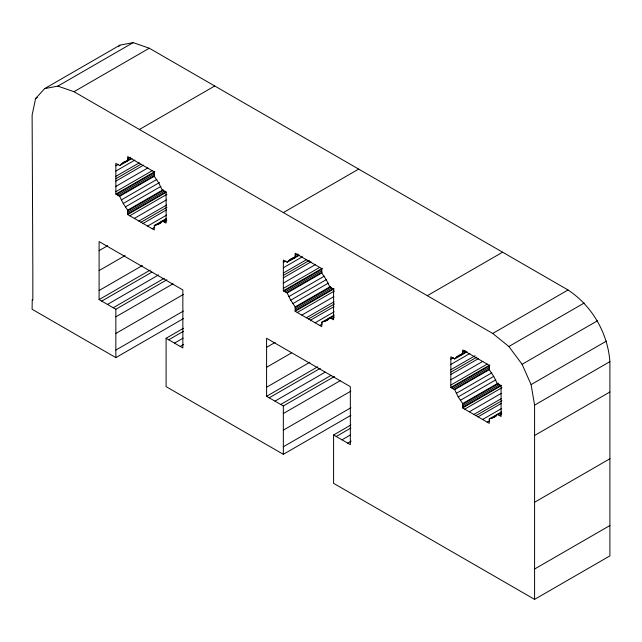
<?xml version="1.0" encoding="UTF-8"?>
<svg xmlns="http://www.w3.org/2000/svg" width="642" height="642" viewBox="0 0 642 642"><rect width="100%" height="100%" fill="white"/><g stroke="black" fill="none" stroke-linecap="round" stroke-linejoin="round"><path stroke-width="0.96" d="M350.901 424.988L333.591 434.979L333.583 483.33L534.585 599.371L609.9 555.892L609.9 361.647C607.749 332.949 592.06 305.881 568.034 289.975L149.297 48.222L133.159 42.629L119.934 45.149L44.619 88.636L35.607 98.531L32.116 115.038L32.838 271.181L32.83 300.023L32.236 299.678L32.1 309.267L115.849 357.618L115.849 309.267L99.101 299.597L99.101 241.585L182.85 289.935L182.85 347.948L166.093 338.278L166.093 386.628L283.339 454.319L350.861 415.334M166.631 218.4L154.273 225.527L154.273 229.924L127.686 214.572L127.686 210.175L123.216 203.49L119.661 196.283L115.857 194.085L115.857 163.381L119.661 165.58L132.019 158.454M283.339 454.319L283.339 405.969L266.59 396.299L266.599 338.286L350.339 386.636L350.339 444.649L333.591 434.979M334.121 315.102L321.77 322.228L321.77 326.626L295.176 311.274L295.176 306.876L290.714 300.191L287.159 292.985L283.347 290.786L283.355 260.082L287.159 262.281L299.509 255.155M501.611 411.803L489.26 418.929L489.26 423.327L462.673 407.975L462.673 403.577L458.203 396.892L454.648 389.686L450.844 387.487L450.844 356.783L454.648 358.982L466.999 351.856M118.65 46.569L119.934 45.149M119.661 165.58L124.949 161.479M287.159 262.281L288.812 260.54L293.306 257.675M454.648 358.982L456.302 357.241L461.67 353.878M154.273 225.527L158.743 224.002L162.298 220.896L166.109 223.095L166.109 192.391L162.306 190.201L158.751 182.986L154.281 176.301L154.281 171.912L127.686 156.56L127.686 160.949L123.224 162.474M321.77 322.228L326.24 320.703L329.795 317.597L333.599 319.796L333.599 289.093L329.795 286.902L326.24 279.687L321.77 273.002L321.77 268.605L295.184 253.253L295.184 257.651L290.714 259.175M489.26 418.929L493.73 417.404L497.285 414.299L501.089 416.498L501.089 385.794L497.285 383.603L493.73 376.389L489.26 369.704L489.26 365.306L462.673 349.954L462.673 354.352L458.203 355.877M35.607 98.531L37.34 97.536M44.619 88.636L57.844 86.108L133.159 42.629M57.844 86.108L73.982 91.71L149.297 48.222M139.41 129.483L214.725 85.996M127.686 158.751L130.286 157.25M115.857 165.78L118.457 164.28M121.314 163.838L127.951 160.01M127.686 160.259L131.153 158.261M115.857 171.061L134.9 160.067M115.857 176.333L139.234 162.843M115.857 178.733L140.959 164.24M115.857 181.132L143.559 165.138M115.857 186.413L147.885 167.915M115.857 191.685L152.218 170.692M115.857 194.085L154.81 171.591M116.451 194.43L154.545 172.433M117.759 195.184L154.12 174.191M119.067 195.938L154.561 175.443M119.661 196.283L154.289 176.285M121.314 199.935L156.809 179.439M123.216 203.49L159.577 182.497M125.35 206.917L160.845 186.429M127.686 210.175L163.18 189.687M127.686 210.865L163.18 190.369M127.686 212.374L164.914 190.883M127.686 213.882L165.772 191.894M127.686 214.572L166.639 192.078M129.764 215.768L166.984 194.277M134.33 218.408L166.366 199.919M138.905 221.049L166.607 205.055M140.983 222.252L166.952 207.254M143.062 223.448L166.43 209.95M99.101 250.645L107.76 245.653M147.628 226.088L166.671 215.086M162.891 221.241L166.358 219.243M156.616 224.973L161.808 221.972M158.743 224.002L161.343 222.501M152.202 228.729L154.794 227.228M164.2 221.996L166.8 220.495M99.101 270.595L125.07 255.596M99.101 290.537L142.388 265.539M99.101 299.597L150.172 270.105M101.717 301.114L151.929 272.12M107.471 304.436L158.55 274.945M113.233 307.759L164.304 278.267M115.849 309.267L166.92 279.776M283.355 212.582L358.669 169.095M115.849 316.827L172.979 283.836M115.849 333.447L183.371 294.453M115.849 350.067L183.371 311.073M115.849 357.618L183.371 318.633M295.184 255.452L297.776 253.951M283.355 262.482L285.947 260.981M288.812 260.54L294.871 257.041M294.357 257.442L298.642 254.962M283.355 267.762L302.398 256.76M166.093 338.278L183.411 328.287M283.355 273.035L306.724 259.545M168.71 339.795L183.427 331.296M283.355 275.434L309.324 260.443M283.347 277.834L311.049 261.84M174.472 343.117L183.13 338.117M283.347 283.114L315.382 264.616M180.225 346.439L183.692 344.441M283.347 288.386L319.708 267.393M283.347 290.786L322.308 268.292M283.949 291.131L322.035 269.134M285.257 291.885L321.61 270.892M286.565 292.64L322.051 272.144M287.159 292.985L321.786 272.986M288.812 296.636L324.298 276.14M290.714 300.191L326.2 279.703M292.84 303.618L328.335 283.13M295.176 306.876L330.67 286.388M295.176 307.566L330.67 287.07M295.176 309.075L331.537 288.081M295.176 310.584L333.27 288.595M295.176 311.274L334.137 288.78M297.254 312.469L334.482 290.978M301.828 315.11L333.856 296.62M306.394 317.75L334.097 301.756M308.473 318.946L334.442 303.955M310.551 320.149L333.928 306.651M266.59 347.346L275.249 342.355M315.118 322.79L334.169 311.787M330.389 317.942L333.888 315.92M324.106 321.674L330.734 317.846M326.24 320.703L327.966 319.708M319.692 325.43L322.292 323.929M331.697 318.697L334.289 317.196M266.59 367.296L291.701 352.795M266.59 387.238L309.877 362.24M427.299 295.689L502.606 252.202M266.59 396.299L317.67 366.807M269.207 397.807L320.286 368.323M274.969 401.138L325.173 372.143M280.723 404.46L330.935 375.466M283.339 405.969L334.418 376.477M283.339 413.528L340.477 380.537M283.339 430.148L350.861 391.155M283.339 446.768L350.861 407.774M73.982 91.71L492.727 333.463L568.034 289.975M462.673 352.153L465.273 350.652M450.844 359.183L453.445 357.682M456.302 357.241L466.14 351.664M450.844 364.463L469.888 353.461M450.844 369.736L475.08 355.74M336.207 436.496L350.925 427.997M450.844 372.135L476.813 357.145M450.844 374.535L478.547 358.541M341.961 439.818L350.62 434.819M450.844 379.815L482.872 361.318M492.727 333.463L508.857 346.503L584.172 303.016M347.723 443.141L351.182 441.142M450.844 385.088L487.198 364.094M450.844 387.487L489.798 364.993M451.438 387.832L489.525 365.836M452.746 388.587L489.108 367.593M454.054 389.341L489.549 368.845M454.648 389.686L489.276 369.688M456.302 393.337L491.796 372.841M458.203 396.892L493.698 376.405M508.857 346.503L522.09 364.303L597.405 320.815M460.33 400.319L495.825 379.831M462.673 403.577L498.168 383.089M462.673 404.267L498.168 383.772M462.673 405.776L499.893 384.285M462.673 407.285L500.76 385.296M462.673 407.975L501.627 385.481M464.752 409.171L501.972 387.68M469.318 411.811L501.346 393.321M473.892 414.451L501.595 398.457M475.963 415.647L501.94 400.656M534.585 599.371L534.585 405.134L531.094 384.598L606.409 341.111M478.041 416.851L501.418 403.353M482.615 419.491L501.659 408.489M491.603 418.375L496.796 415.374M497.879 414.644L501.346 412.646M493.73 417.404L496.33 415.904M487.182 422.123L489.782 420.63M499.187 415.398L501.787 413.897M534.585 405.134L609.9 361.647M534.585 435.485L609.9 391.997M534.585 502.253L609.9 458.765M534.585 569.029L609.9 525.541M522.09 364.303L531.094 384.598"/></g></svg>
